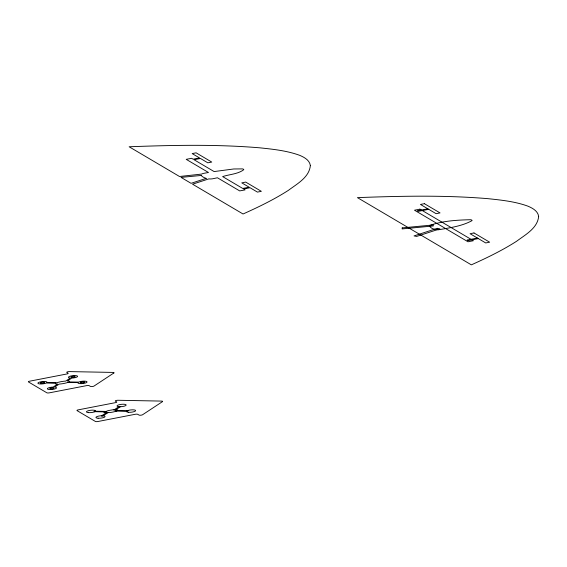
<?xml version="1.0" encoding="UTF-8"?>
<svg xmlns="http://www.w3.org/2000/svg" width="567" height="567" viewBox="0 0 567 567"><rect width="100%" height="100%" fill="white"/><g stroke="black" fill="none" stroke-linecap="round" stroke-linejoin="round"><path stroke-width="0.85" d="M57.543 384.157L53.142 387.063A4.614 1.169 -6 0 0 47.38 388.919A4.614 1.169 -6 0 0 54.262 389.104A4.614 1.169 -6 0 0 54.652 387.105L59.202 384.093A10.908 2.764 -6 0 0 67.955 382.371M206.14 178.399L191.065 183.318L181.008 177.379L201.165 175.465M427.83 208.791L417.432 210.804L418.347 211.342L428.737 209.329M477.435 238.062L467.038 240.075L467.945 240.614L478.342 238.601M69.018 381.931L78.671 382.115A4.614 1.169 -6 0 1 86.319 381.378A4.614 1.169 -6 0 1 83.299 383.476A4.614 1.169 -6 0 1 78.005 382.576L68.019 382.385M55.927 383.2L46.274 383.016A4.614 1.169 -6 0 1 38.627 383.753A4.614 1.169 -6 0 1 41.646 381.655A4.614 1.169 -6 0 1 46.941 382.555L56.927 382.746A10.908 2.764 -6 0 1 65.737 381.067L70.294 378.026A4.614 1.169 -6 0 1 70.684 376.027A4.614 1.169 -6 0 1 77.566 376.212A4.614 1.169 -6 0 1 71.803 378.069L67.402 380.974A3.239 0.822 -6 0 1 69.174 381.938M206.246 178.371A35.303 8.959 -6 0 1 201.292 175.451M57.48 384.199A3.239 0.822 -6 0 1 55.772 383.193M402.209 227.891L402.152 228.919L433.28 225.964L433.337 224.936L402.209 227.891M310.362 165.571C309.235 177.443 296.952 183.914 288.369 190.363C273.996 199.563 258.602 207.033 243.045 213.993L192.56 184.197L208.791 178.903L209.91 178.966A4.543 1.155 -6 0 0 212.831 178.747L217.43 177.769L239.706 190.916L245.128 189.867L243.64 188.981L250.054 187.741L257.425 192.093L261.352 191.327L245.695 182.092L241.776 182.857L249.147 187.202L242.726 188.45L222.64 176.592C229.5 174.31 237.97 174.14 243.782 169.689A5.379 1.368 -6 0 0 242.442 168.895L233.774 168.973L214.12 171.567L194.034 159.717L200.449 158.469L207.82 162.821L211.746 162.063L196.097 152.828L192.17 153.586L199.541 157.938L193.127 159.178L191.632 158.299L186.21 159.348L208.486 172.496L203.681 173.346A4.543 1.155 -6 0 0 201.632 174.083L179.512 176.5L129.134 146.768C172.581 145.159 216.183 144.188 259.558 147.803C273.046 149.213 286.746 150.631 299.582 155.294C304.181 157.229 309.603 160.085 310.362 165.571M538.65 216.431C537.523 228.303 525.24 234.766 516.657 241.216C502.284 250.423 486.89 257.886 471.34 264.846L357.423 197.628C400.869 196.012 444.471 195.048 487.847 198.656C501.334 200.073 515.042 201.483 527.87 206.147C532.47 208.089 537.892 210.938 538.65 216.431M104.08 412.266L105.675 412.811L110.615 412.443A12.276 3.119 -6 0 0 114.371 411.72C122.203 409.65 114.754 409.154 111.501 410.026A12.276 3.119 -6 0 0 107.744 410.756L104.08 412.266M429.347 225.595C430.481 228.82 435.123 229.592 438.213 229.819C449.525 227.849 462.006 226.198 472.056 220.62A5.394 1.368 -6 0 0 471.723 220.081A5.394 1.368 -6 0 0 470.525 219.713C456.931 220.031 441.884 220.939 429.347 225.595M106.794 412.379L101.337 415.994L102.861 416.022L108.318 412.407L106.794 412.379M119.254 406.447L113.797 410.061L115.321 410.09L120.778 406.475L119.254 406.447M113.854 372.987L94.016 386.063A1.977 0.503 -6 0 1 92.159 386.538A1.977 0.503 -6 0 1 90.387 386.389L89.168 385.666A1.977 0.503 -6 0 0 86.645 385.617L49.372 392.839A1.977 0.503 -6 0 1 46.841 392.796L28.47 381.952A1.977 0.503 -6 0 1 29.626 381.194L66.899 373.972A1.977 0.503 -6 0 0 68.061 373.206L66.842 372.491A1.977 0.503 -6 0 1 67.345 371.895A1.977 0.503 -6 0 1 69.5 371.598L112.89 372.42A1.977 0.503 -6 0 1 113.854 372.987M162.438 401.663L142.6 414.732A1.977 0.503 -6 0 1 140.744 415.207A1.977 0.503 -6 0 1 138.972 415.058L137.753 414.335A1.977 0.503 -6 0 0 135.23 414.286L97.956 421.508A1.977 0.503 -6 0 1 95.426 421.465L77.055 410.621A1.977 0.503 -6 0 1 78.218 409.863L115.484 402.641A1.977 0.503 -6 0 0 116.646 401.875L115.427 401.16A1.977 0.503 -6 0 1 115.93 400.564A1.977 0.503 -6 0 1 118.085 400.267L161.475 401.089A1.977 0.503 -6 0 1 162.438 401.663M94.703 411.21L94.009 411.663L105.972 411.897L106.674 411.444L94.703 411.21M116.143 410.572L115.441 411.032L127.412 411.266L128.107 410.806L116.143 410.572M437.285 228.324L414.009 235.915L416.66 236.418L439.935 228.834L437.285 228.324M424.385 203.681L420.459 204.446L436.108 213.681L440.035 212.916L424.385 203.681M419.927 209.152L414.498 210.208L467.995 241.776L473.417 240.72L419.927 209.152M473.991 232.952L470.064 233.71L485.713 242.945L489.64 242.187L473.991 232.952M128.631 412.301A4.614 1.169 -6 0 0 135.648 410.657A4.614 1.169 -6 0 0 128.922 410.239A4.614 1.169 -6 0 0 128.631 412.301M98.077 418.226A4.614 1.169 -6 0 0 105.093 416.582A4.614 1.169 -6 0 0 98.36 416.157A4.614 1.169 -6 0 0 98.077 418.226M119.169 406.716A4.614 1.169 -6 0 0 126.186 405.072A4.614 1.169 -6 0 0 119.453 404.654A4.614 1.169 -6 0 0 119.169 406.716M88.608 412.641A4.614 1.169 -6 0 0 95.632 410.997A4.614 1.169 -6 0 0 88.899 410.572A4.614 1.169 -6 0 0 88.608 412.641M81.457 382.973A2.126 0.539 -6 0 0 84.596 382.179A2.126 0.539 -6 0 0 81.393 382.038A2.126 0.539 -6 0 0 81.457 382.973M71.931 377.388A2.126 0.539 -6 0 0 75.135 376.616A2.126 0.539 -6 0 0 71.995 376.438A2.126 0.539 -6 0 0 71.931 377.388M50.839 388.891A2.126 0.539 -6 0 0 54.035 388.119A2.126 0.539 -6 0 0 50.902 387.941A2.126 0.539 -6 0 0 50.839 388.891M41.441 383.306A2.126 0.539 -6 0 0 44.573 382.519A2.126 0.539 -6 0 0 41.377 382.378A2.126 0.539 -6 0 0 41.441 383.306"/></g></svg>
